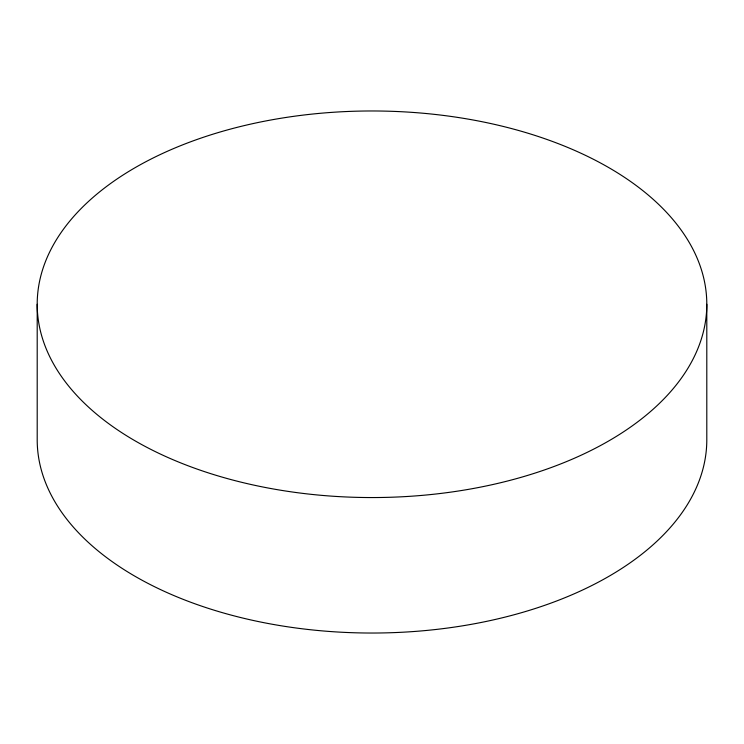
<?xml version="1.0" encoding="UTF-8"?>
<svg xmlns="http://www.w3.org/2000/svg" width="744" height="744" viewBox="0 0 744 744"><rect width="100%" height="100%" fill="white"/><g stroke="black" fill="none" stroke-linecap="round" stroke-linejoin="round"><path stroke-width="1.12" d="M706.8 304.268A334.8 193.291 0 0 1 204.6 471.659A334.8 193.291 0 0 1 204.6 136.868A334.8 193.291 0 0 1 706.8 304.268L706.8 439.732A334.8 193.291 0 0 1 372 633.032A334.8 193.291 0 0 1 37.2 439.732L37.2 304.268"/></g></svg>
